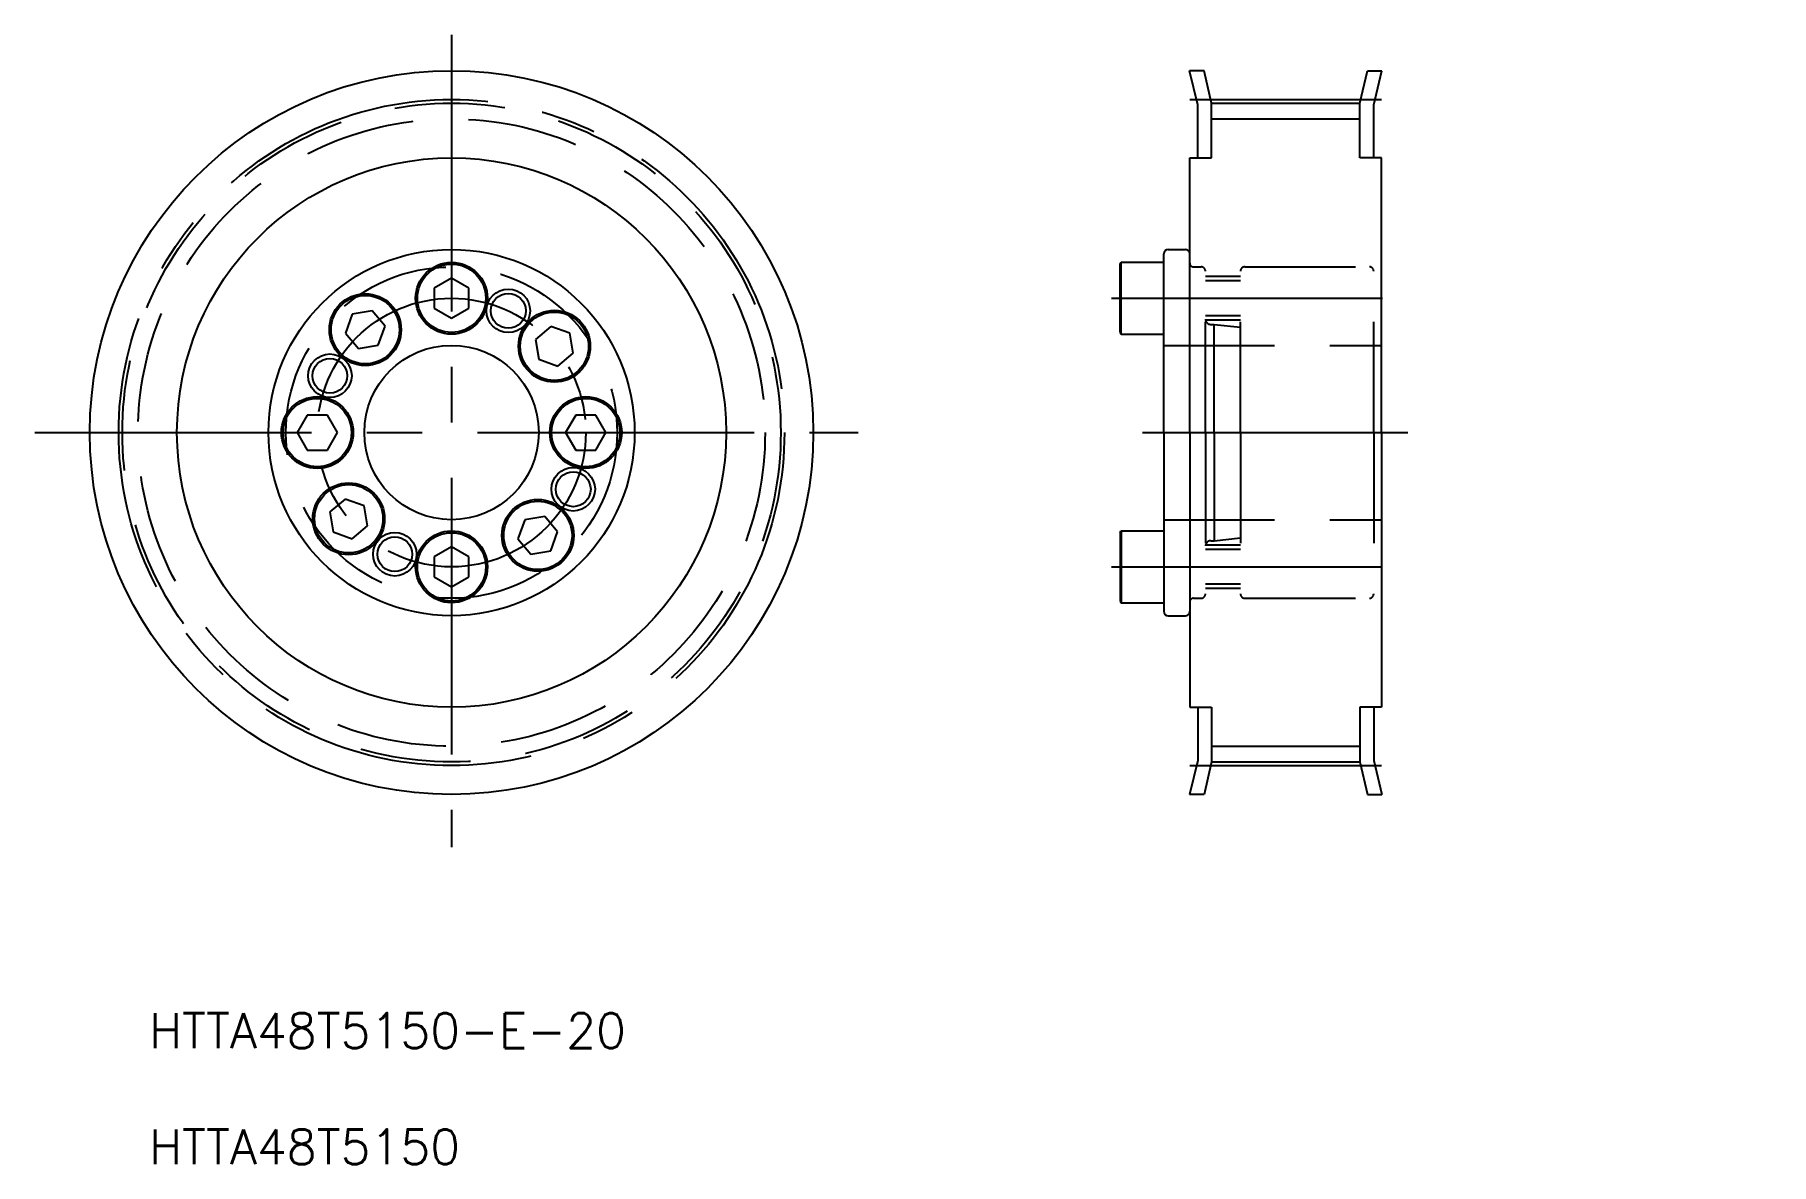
# Model space of a CAD drawing. Extents: x 2 to 201, y 18 to 148.
import ezdxf

# ---------------------------------------------------------------- set-up
doc = ezdxf.new("R2010")
doc.units = 0
doc.header["$PDMODE"] = 1
doc.linetypes.add('CENTER', pattern=[50.8, 31.75, -6.35, 6.35, -6.35])
doc.linetypes.add('DASHED', pattern=[19.05, 12.7, -6.35])
doc.layers.get('0').update_dxf_attribs({"linetype": 'CONTINUOUS'})
doc.layers.add('CENTER', color=1, linetype='CENTER')
doc.styles.add('MISUMI', font='txt.shx')

# ---------------------------------------------------------------- blocks, each defined once
blk = doc.blocks.new('*U6')
at = {"color": 7, "linetype": 'CONTINUOUS', "style": 'MISUMI'}
for s, p in [('HTTA48T5150-E-20', (15.05, 31.56)), ('HTTA48T5150', (15.05, 18.23))]:
    blk.add_text(s, height=4, dxfattribs=at).set_placement(p)

msp = doc.modelspace()

# ---------------------------------------------------------------- linework, layer by layer
at = {"color": 7, "linetype": 'CONTINUOUS'}
for p, q in [((135.33, 139.73), (134.41, 143.64)), ((136.06, 143.64), (134.41, 143.64)), ((136.93, 139.92), (136.06, 143.64)), ((153.93, 139.92), (154.81, 143.64)), ((154.81, 143.64), (156.45, 143.64)), ((155.53, 139.73), (156.45, 143.64)), ((135.33, 133.64), (135.33, 139.73)), ((136.93, 133.64), (136.93, 139.92)), ((136.93, 139.92), (153.93, 139.92)), ((153.93, 133.64), (153.93, 139.92)), ((155.53, 133.64), (155.53, 139.73)), ((134.43, 102.14), (134.43, 133.64)), ((134.43, 133.64), (136.93, 133.64)), ((156.43, 133.64), (153.93, 133.64)), ((156.43, 102.14), (156.43, 133.64)), ((126.43, 121.47), (126.55, 121.67)), ((126.55, 121.67), (131.43, 121.67)), ((126.55, 113.42), (126.55, 121.67)), ((131.43, 102.14), (131.43, 122.64)), ((131.43, 113.42), (131.43, 121.67)), ((131.93, 123.14), (133.93, 123.14)), ((134.43, 102.14), (134.43, 122.64)), ((49.73, 119.85), (47.73, 118.7)), ((51.73, 118.7), (49.73, 119.85)), ((126.43, 113.62), (126.43, 121.47)), ((131.43, 115.04), (131.43, 120.04)), ((47.73, 118.7), (47.73, 116.39)), ((50.73, 119.28), (50.73, 119.28)), ((51.23, 118.99), (51.23, 118.99)), ((51.73, 116.39), (51.73, 118.7)), ((38.34, 115.71), (37.55, 113.54)), ((40.62, 116.11), (38.34, 115.71)), ((42.1, 114.34), (40.62, 116.11)), ((47.73, 116.39), (49.73, 115.24)), ((49.73, 115.24), (51.73, 116.39)), ((41.31, 112.17), (42.1, 114.34)), ((61.12, 114.32), (59.36, 112.83)), ((63.29, 113.53), (61.12, 114.32)), ((126.43, 113.62), (126.55, 113.42)), ((37.55, 113.54), (39.04, 111.77)), ((39.04, 111.77), (41.31, 112.17)), ((59.36, 112.83), (59.76, 110.56)), ((63.7, 111.25), (63.29, 113.53)), ((126.55, 113.42), (131.43, 113.42)), ((59.76, 110.56), (61.93, 109.77)), ((61.93, 109.77), (63.7, 111.25)), ((33.17, 104.14), (32.02, 102.14)), ((35.48, 104.14), (33.17, 104.14)), ((36.64, 102.14), (35.48, 104.14)), ((63.97, 104.14), (62.82, 102.14)), ((66.28, 104.14), (63.97, 104.14)), ((67.44, 102.14), (66.28, 104.14)), ((32.02, 102.14), (33.17, 100.14)), ((35.48, 100.14), (36.64, 102.14)), ((62.82, 102.14), (63.97, 100.14)), ((66.28, 100.14), (67.44, 102.14)), ((131.43, 102.14), (131.43, 81.64)), ((134.43, 102.14), (134.43, 81.64)), ((134.43, 102.14), (134.43, 70.64)), ((156.43, 102.14), (156.43, 70.64)), ((33.17, 100.14), (35.48, 100.14)), ((63.97, 100.14), (66.28, 100.14)), ((37.53, 94.52), (35.76, 93.04)), ((39.7, 93.73), (37.53, 94.52)), ((40.1, 91.46), (39.7, 93.73)), ((35.76, 93.04), (36.16, 90.76)), ((58.14, 92.12), (57.35, 89.95)), ((60.42, 92.52), (58.14, 92.12)), ((61.9, 90.75), (60.42, 92.52)), ((36.16, 90.76), (38.33, 89.97)), ((38.33, 89.97), (40.1, 91.46)), ((57.35, 89.95), (58.84, 88.18)), ((61.11, 88.58), (61.9, 90.75)), ((126.43, 90.67), (126.55, 90.87)), ((126.43, 90.67), (126.43, 82.82)), ((126.55, 90.87), (131.43, 90.87)), ((126.55, 90.87), (126.55, 82.62)), ((131.43, 90.87), (131.43, 82.62)), ((49.73, 89.05), (47.73, 87.9)), ((47.73, 87.9), (47.73, 85.59)), ((51.73, 87.9), (49.73, 89.05)), ((51.73, 85.59), (51.73, 87.9)), ((58.84, 88.18), (61.11, 88.58)), ((131.43, 89.24), (131.43, 84.24)), ((47.73, 85.59), (49.73, 84.44)), ((49.73, 84.44), (51.73, 85.59)), ((126.43, 82.82), (126.55, 82.62)), ((126.55, 82.62), (131.43, 82.62)), ((131.93, 81.14), (133.93, 81.14)), ((134.43, 70.64), (136.93, 70.64)), ((135.33, 70.64), (135.33, 64.55)), ((136.93, 70.64), (136.93, 64.37)), ((153.93, 70.64), (153.93, 64.37)), ((156.43, 70.64), (153.93, 70.64)), ((155.53, 70.64), (155.53, 64.55)), ((135.33, 64.55), (134.41, 60.64)), ((136.93, 64.37), (136.06, 60.64)), ((136.93, 64.37), (153.93, 64.37)), ((153.93, 64.37), (154.81, 60.64)), ((155.53, 64.55), (156.45, 60.64)), ((136.06, 60.64), (134.41, 60.64)), ((154.81, 60.64), (156.45, 60.64))]:
    msp.add_line(p, q, dxfattribs=at)
at = {"color": 3, "linetype": 'CONTINUOUS'}
for p, q in [((136.93, 138.12), (153.93, 138.12)), ((136.93, 66.17), (153.93, 66.17))]:
    msp.add_line(p, q, dxfattribs=at)
at = {"color": 3, "linetype": 'DASHED'}
for p, q in [((134.84, 121.14), (135.73, 121.14)), ((136.23, 102.14), (136.23, 120.64)), ((140.23, 120.04), (136.23, 120.04)), ((140.23, 119.54), (136.23, 119.54)), ((140.23, 102.14), (140.23, 120.64)), ((140.73, 121.14), (155.03, 121.14)), ((155.53, 102.14), (155.53, 120.64)), ((140.23, 115.54), (136.23, 115.54)), ((140.23, 115.04), (136.23, 115.04)), ((136.83, 114.54), (137.23, 114.54)), ((137.23, 102.14), (137.23, 114.54)), ((137.23, 114.54), (140.23, 114.21)), ((131.43, 112.14), (156.43, 112.14)), ((136.23, 102.14), (136.23, 83.64)), ((137.23, 102.14), (137.23, 89.74)), ((140.23, 102.14), (140.23, 83.64)), ((155.53, 102.14), (155.53, 83.64)), ((131.43, 92.14), (156.43, 92.14)), ((136.83, 89.74), (137.23, 89.74)), ((137.23, 89.74), (140.23, 90.08)), ((140.23, 89.24), (136.23, 89.24)), ((140.23, 88.74), (136.23, 88.74)), ((140.23, 84.74), (136.23, 84.74)), ((140.23, 84.24), (136.23, 84.24)), ((134.84, 83.14), (135.73, 83.14)), ((140.73, 83.14), (155.03, 83.14))]:
    msp.add_line(p, q, dxfattribs=at)
at = {"color": 7, "linetype": 'CONTINUOUS'}
for centre, radius in [((49.73, 102.14), 41.5), ((49.73, 102.14), 31.5), ((49.73, 102.14), 21), ((49.73, 117.54), 4.12), ((49.73, 117.54), 3.92), ((39.83, 113.94), 4.12), ((39.83, 113.94), 3.92), ((56.24, 116.1), 2), ((61.53, 112.04), 4.12), ((61.53, 112.04), 3.92), ((49.73, 102.14), 10), ((35.77, 108.65), 2), ((34.33, 102.14), 4.12), ((34.33, 102.14), 3.92), ((65.13, 102.14), 4.12), ((65.13, 102.14), 3.92), ((63.69, 95.64), 2), ((37.93, 92.25), 4.12), ((37.93, 92.25), 3.92), ((59.63, 90.35), 4.12), ((59.63, 90.35), 3.92), ((43.22, 88.19), 2), ((49.73, 86.74), 4.12), ((49.73, 86.74), 3.92)]:
    msp.add_circle(centre, radius, dxfattribs=at)
at = {"color": 3, "linetype": 'DASHED'}
for radius in [37.77, 35.97, 19]:
    msp.add_circle((49.73, 102.14), radius, dxfattribs=at)
at = {"color": 3}
for centre in [(56.24, 116.1), (35.77, 108.65), (63.69, 95.64), (43.22, 88.19)]:
    msp.add_circle(centre, 2.5, dxfattribs=at)
at = {"color": 7, "linetype": 'CONTINUOUS'}
for centre, start, end in [((131.93, 122.64), 90, 180), ((133.93, 122.64), 0, 90), ((131.93, 81.64), 180, 270), ((133.93, 81.64), 270, 0)]:
    msp.add_arc(centre, 0.5, start, end, dxfattribs=at)
at = {"color": 3, "linetype": 'DASHED'}
for centre, radius, start, end in [((134.84, 121.55), 0.41, 180, 270), ((135.73, 120.64), 0.5, 0, 90), ((140.73, 120.64), 0.5, 90, 180), ((155.03, 120.64), 0.5, 0, 90), ((136.83, 115.14), 0.6, 180.0007, 270), ((136.83, 89.14), 0.6, 90, 179.9993), ((134.84, 82.73), 0.41, 90, 180), ((135.73, 83.64), 0.5, 270, 0), ((140.73, 83.64), 0.5, 180, 270), ((155.03, 83.64), 0.5, 270, 0)]:
    msp.add_arc(centre, radius, start, end, dxfattribs=at)
at = {"color": 7, "linetype": 'CONTINUOUS'}
for p in [(199.34, 126.85), (197.34, 124.35), (200.64, 121.65), (201.14, 121.65), (200.64, 113.05), (201.14, 113.05), (197.34, 110.35), (199.34, 107.85), (197.34, 106.6)]:
    msp.add_point(p, dxfattribs=at)
at = {"layer": 'CENTER', "color": 1, "linetype": 'CENTER'}
for p, q in [((49.73, 147.76), (49.73, 54.6)), ((134.43, 140.34), (156.43, 140.34)), ((125.43, 117.54), (156.53, 117.54)), ((1.91, 102.14), (96.38, 102.14)), ((129, 102.14), (159.43, 102.14)), ((125.43, 86.74), (156.53, 86.74)), ((134.43, 63.95), (156.43, 63.95))]:
    msp.add_line(p, q, dxfattribs=at)
for radius in [38.19, 15.4]:
    msp.add_circle((49.73, 102.14), radius, dxfattribs=at)

# ---------------------------------------------------------------- block references
at = {"color": 7, "linetype": 'CONTINUOUS'}
msp.add_blockref('*U6', (0, 0), dxfattribs=at)

doc.saveas('drawing.dxf')
